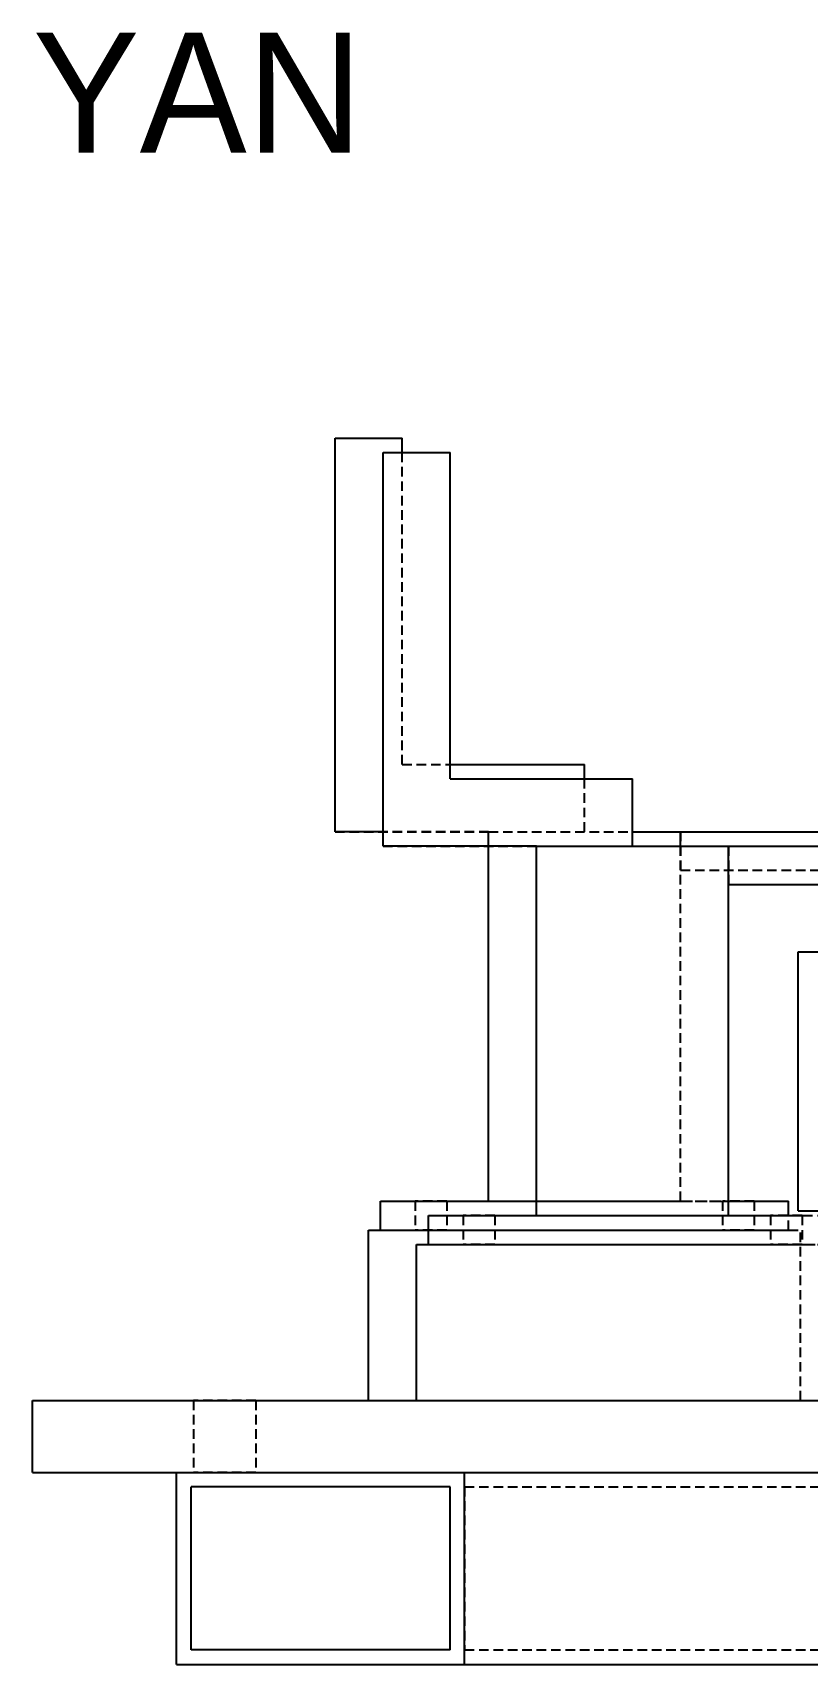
# Model space of a CAD drawing. Header units: metres. Extents: x -200 to 4040, y -1684 to 360.
# Drawn here: x 3380 to 3541.4, y -775 to -435 of the extents above; entities that cross this region are included whole.
import ezdxf

# ---------------------------------------------------------------- set-up
doc = ezdxf.new("R2010")
doc.units = ezdxf.units.M
doc.linetypes.add('DASHED2', pattern=[3, 2, -1])
for name, color, linetype in [('GIZLI', 8, 'DASHED2'), ('GORUNEN', 7, 'Continuous'), ('YAZI', 3, 'Continuous')]:
    doc.layers.add(name, color=color, linetype=linetype)

msp = doc.modelspace()

# ---------------------------------------------------------------- linework, layer by layer
at = {"layer": 'GIZLI'}
for points in [[(3443, -519.5), (3457, -519.5)], [(3443, -601.5), (3443, -519.5)], [(3443, -519.5), (3457, -519.5)], [(3443, -601.5), (3443, -519.5)], [(3443, -519.5), (3457, -519.5)], [(3443, -601.5), (3443, -519.5)], [(3443, -519.5), (3457, -519.5)], [(3443, -601.5), (3443, -519.5)], [(3443, -519.5), (3457, -519.5)], [(3443, -601.5), (3443, -519.5)], [(3457, -587.5), (3457, -519.5)], [(3457, -587.5), (3457, -519.5)], [(3457, -587.5), (3457, -519.5)], [(3457, -587.5), (3457, -519.5)], [(3457, -587.5), (3457, -519.5)], [(3453, -522.5), (3467, -522.5)], [(3453, -604.5), (3453, -522.5)], [(3457, -587.5), (3457, -522.5)], [(3467, -590.5), (3467, -522.5)], [(3457, -587.5), (3495, -587.5)], [(3457, -587.5), (3495, -587.5)], [(3457, -587.5), (3495, -587.5)], [(3457, -587.5), (3495, -587.5)], [(3457, -587.5), (3467, -587.5)], [(3457, -587.5), (3495, -587.5)], [(3495, -601.5), (3495, -587.5)], [(3495, -601.5), (3495, -587.5)], [(3495, -601.5), (3495, -587.5)], [(3495, -601.5), (3495, -587.5)], [(3495, -601.5), (3495, -587.5)], [(3467, -590.5), (3505, -590.5)], [(3495, -601.5), (3495, -590.5)], [(3505, -604.5), (3505, -590.5)], [(3475, -601.5), (3443, -601.5)], [(3443, -601.5), (3475, -601.5)], [(3475, -601.5), (3443, -601.5)], [(3443, -601.5), (3475, -601.5)], [(3443, -601.5), (3475, -601.5)], [(3475, -601.5), (3453, -601.5)], [(3475, -601.5), (3515, -601.5)], [(3475, -601.5), (3495, -601.5)], [(3475, -601.5), (3495, -601.5)], [(3475, -601.5), (3515, -601.5)], [(3475, -678.5), (3475, -601.5)], [(3475, -678.5), (3475, -601.5)], [(3475, -601.5), (3515, -601.5)], [(3475, -601.5), (3495, -601.5)], [(3475, -601.5), (3495, -601.5)], [(3475, -601.5), (3515, -601.5)], [(3475, -678.5), (3475, -601.5)], [(3475, -678.5), (3475, -601.5)], [(3475, -601.5), (3505, -601.5)], [(3475, -601.5), (3495, -601.5)], [(3475, -601.5), (3495, -601.5)], [(3475, -601.5), (3515, -601.5)], [(3475, -604.5), (3475, -601.5)], [(3475, -678.5), (3475, -601.5)], [(3515, -601.5), (3650, -601.5)], [(3515, -601.5), (3515, -609.5)], [(3515, -678.5), (3515, -601.5)], [(3515, -601.5), (3515, -609.5)], [(3515, -678.5), (3515, -601.5)], [(3515, -601.5), (3650, -601.5)], [(3515, -601.5), (3650, -601.5)], [(3515, -601.5), (3515, -609.5)], [(3515, -678.5), (3515, -601.5)], [(3515, -601.5), (3515, -609.5)], [(3515, -678.5), (3515, -601.5)], [(3515, -601.5), (3650, -601.5)], [(3515, -601.5), (3650, -601.5)], [(3515, -601.5), (3515, -609.5)], [(3515, -601.5), (3515, -609.5)], [(3515, -678.5), (3515, -601.5)], [(3453, -604.5), (3485, -604.5)], [(3485, -604.5), (3505, -604.5)], [(3485, -604.5), (3505, -604.5)], [(3485, -604.5), (3525, -604.5)], [(3485, -681.5), (3485, -604.5)], [(3515, -678.5), (3515, -604.5)], [(3525, -604.5), (3650, -604.5)], [(3525, -604.5), (3525, -612.5)], [(3525, -604.5), (3525, -612.5)], [(3525, -681.5), (3525, -604.5)], [(3515, -609.5), (3650, -609.5)], [(3515, -609.5), (3650, -609.5)], [(3515, -609.5), (3650, -609.5)], [(3515, -609.5), (3650, -609.5)], [(3515, -609.5), (3650, -609.5)], [(3515, -609.5), (3650, -609.5)], [(3525, -612.5), (3650, -612.5)], [(3539.5, -680.5), (3539.5, -626.5)], [(3539.5, -626.5), (3740.5, -626.5)], [(3452.5, -678.5), (3537.5, -678.5)], [(3452.5, -678.5), (3537.5, -678.5)], [(3452.5, -684.5), (3452.5, -678.5)], [(3452.5, -684.5), (3452.5, -678.5)], [(3452.5, -678.5), (3537.5, -678.5)], [(3452.5, -678.5), (3537.5, -678.5)], [(3452.5, -684.5), (3452.5, -678.5)], [(3452.5, -684.5), (3452.5, -678.5)], [(3452.5, -678.5), (3537.5, -678.5)], [(3452.5, -684.5), (3452.5, -678.5)], [(3466.3, -678.5), (3459.7, -678.5)], [(3459.7, -678.5), (3463, -678.5)], [(3466.3, -678.5), (3459.7, -678.5)], [(3459.7, -678.5), (3463, -678.5)], [(3466.3, -678.5), (3459.7, -678.5)], [(3459.7, -678.5), (3463, -678.5)], [(3466.3, -678.5), (3459.7, -678.5)], [(3459.7, -678.5), (3463, -678.5)], [(3466.3, -678.5), (3459.7, -678.5)], [(3459.7, -678.5), (3463, -678.5)], [(3466.3, -678.5), (3459.7, -678.5)], [(3459.7, -678.5), (3463, -678.5)], [(3459.7, -678.5), (3459.7, -684.5)], [(3459.7, -678.5), (3459.7, -684.5)], [(3459.7, -678.5), (3459.7, -684.5)], [(3459.7, -678.5), (3459.7, -684.5)], [(3459.7, -678.5), (3459.7, -684.5)], [(3459.7, -678.5), (3459.7, -684.5)], [(3463, -678.5), (3466.3, -678.5)], [(3463, -678.5), (3466.3, -678.5)], [(3463, -678.5), (3466.3, -678.5)], [(3463, -678.5), (3466.3, -678.5)], [(3463, -678.5), (3466.3, -678.5)], [(3463, -678.5), (3466.3, -678.5)], [(3466.3, -678.5), (3466.3, -684.5)], [(3466.3, -678.5), (3466.3, -684.5)], [(3466.3, -678.5), (3466.3, -684.5)], [(3466.3, -678.5), (3466.3, -684.5)], [(3466.3, -678.5), (3466.3, -684.5)], [(3466.3, -678.5), (3466.3, -684.5)], [(3475, -678.5), (3515, -678.5)], [(3475, -678.5), (3515, -678.5)], [(3475, -678.5), (3515, -678.5)], [(3475, -678.5), (3515, -678.5)], [(3475, -678.5), (3515, -678.5)], [(3475, -678.5), (3515, -678.5)], [(3485, -678.5), (3525, -678.5)], [(3530.3, -678.5), (3523.7, -678.5)], [(3523.7, -678.5), (3527, -678.5)], [(3530.3, -678.5), (3523.7, -678.5)], [(3523.7, -678.5), (3527, -678.5)], [(3530.3, -678.5), (3523.7, -678.5)], [(3523.7, -678.5), (3527, -678.5)], [(3530.3, -678.5), (3523.7, -678.5)], [(3523.7, -678.5), (3527, -678.5)], [(3530.3, -678.5), (3523.7, -678.5)], [(3523.7, -678.5), (3527, -678.5)], [(3530.3, -678.5), (3523.7, -678.5)], [(3523.7, -678.5), (3527, -678.5)], [(3523.7, -678.5), (3523.7, -684.5)], [(3523.7, -678.5), (3523.7, -684.5)], [(3523.7, -678.5), (3523.7, -684.5)], [(3523.7, -678.5), (3523.7, -684.5)], [(3523.7, -678.5), (3523.7, -684.5)], [(3523.7, -678.5), (3523.7, -684.5)], [(3527, -678.5), (3530.3, -678.5)], [(3527, -678.5), (3530.3, -678.5)], [(3527, -678.5), (3530.3, -678.5)], [(3527, -678.5), (3530.3, -678.5)], [(3527, -678.5), (3530.3, -678.5)], [(3527, -678.5), (3530.3, -678.5)], [(3530.3, -678.5), (3530.3, -684.5)], [(3530.3, -678.5), (3530.3, -684.5)], [(3530.3, -678.5), (3530.3, -684.5)], [(3530.3, -678.5), (3530.3, -684.5)], [(3530.3, -678.5), (3530.3, -684.5)], [(3530.3, -678.5), (3530.3, -684.5)], [(3537.5, -684.5), (3537.5, -678.5)], [(3537.5, -684.5), (3537.5, -678.5)], [(3537.5, -684.5), (3537.5, -678.5)], [(3537.5, -684.5), (3537.5, -678.5)], [(3537.5, -684.5), (3537.5, -678.5)], [(3462.5, -681.5), (3547.5, -681.5)], [(3462.5, -687.5), (3462.5, -681.5)], [(3476.3, -681.5), (3469.7, -681.5)], [(3469.7, -681.5), (3473, -681.5)], [(3476.3, -681.5), (3469.7, -681.5)], [(3469.7, -681.5), (3473, -681.5)], [(3469.7, -681.5), (3469.7, -687.5)], [(3469.7, -681.5), (3469.7, -687.5)], [(3473, -681.5), (3476.3, -681.5)], [(3473, -681.5), (3476.3, -681.5)], [(3476.3, -681.5), (3476.3, -687.5)], [(3476.3, -681.5), (3476.3, -687.5)], [(3485, -681.5), (3525, -681.5)], [(3485, -681.5), (3525, -681.5)], [(3540.3, -681.5), (3533.7, -681.5)], [(3533.7, -681.5), (3537, -681.5)], [(3540.3, -681.5), (3533.7, -681.5)], [(3533.7, -681.5), (3537, -681.5)], [(3533.7, -681.5), (3533.7, -687.5)], [(3533.7, -681.5), (3533.7, -687.5)], [(3537, -681.5), (3540.3, -681.5)], [(3537, -681.5), (3540.3, -681.5)], [(3537.5, -684.5), (3537.5, -681.5)], [(3539.5, -680.5), (3740.5, -680.5)], [(3540.3, -681.5), (3540.3, -687.5)], [(3540.3, -681.5), (3540.3, -687.5)], [(3450, -684.5), (3540, -684.5)], [(3450, -684.5), (3540, -684.5)], [(3450, -720), (3450, -684.5)], [(3450, -720), (3450, -684.5)], [(3450, -684.5), (3540, -684.5)], [(3450, -684.5), (3540, -684.5)], [(3450, -720), (3450, -684.5)], [(3450, -720), (3450, -684.5)], [(3450, -684.5), (3540, -684.5)], [(3450, -720), (3450, -684.5)], [(3452.5, -684.5), (3537.5, -684.5)], [(3452.5, -684.5), (3537.5, -684.5)], [(3452.5, -684.5), (3537.5, -684.5)], [(3452.5, -684.5), (3537.5, -684.5)], [(3452.5, -684.5), (3537.5, -684.5)], [(3452.5, -684.5), (3537.5, -684.5)], [(3466.3, -684.5), (3459.7, -684.5)], [(3459.7, -684.5), (3463, -684.5)], [(3466.3, -684.5), (3459.7, -684.5)], [(3459.7, -684.5), (3463, -684.5)], [(3466.3, -684.5), (3459.7, -684.5)], [(3459.7, -684.5), (3463, -684.5)], [(3466.3, -684.5), (3459.7, -684.5)], [(3459.7, -684.5), (3463, -684.5)], [(3466.3, -684.5), (3459.7, -684.5)], [(3459.7, -684.5), (3463, -684.5)], [(3466.3, -684.5), (3459.7, -684.5)], [(3459.7, -684.5), (3463, -684.5)], [(3462.5, -684.5), (3540, -684.5)], [(3463, -684.5), (3466.3, -684.5)], [(3463, -684.5), (3466.3, -684.5)], [(3463, -684.5), (3466.3, -684.5)], [(3463, -684.5), (3466.3, -684.5)], [(3463, -684.5), (3466.3, -684.5)], [(3463, -684.5), (3466.3, -684.5)], [(3530.3, -684.5), (3523.7, -684.5)], [(3523.7, -684.5), (3527, -684.5)], [(3530.3, -684.5), (3523.7, -684.5)], [(3523.7, -684.5), (3527, -684.5)], [(3530.3, -684.5), (3523.7, -684.5)], [(3523.7, -684.5), (3527, -684.5)], [(3530.3, -684.5), (3523.7, -684.5)], [(3523.7, -684.5), (3527, -684.5)], [(3530.3, -684.5), (3523.7, -684.5)], [(3523.7, -684.5), (3527, -684.5)], [(3530.3, -684.5), (3523.7, -684.5)], [(3523.7, -684.5), (3527, -684.5)], [(3527, -684.5), (3530.3, -684.5)], [(3527, -684.5), (3530.3, -684.5)], [(3527, -684.5), (3530.3, -684.5)], [(3527, -684.5), (3530.3, -684.5)], [(3527, -684.5), (3530.3, -684.5)], [(3527, -684.5), (3530.3, -684.5)], [(3540, -720), (3540, -684.5)], [(3540, -720), (3540, -684.5)], [(3540, -720), (3540, -684.5)], [(3540, -720), (3540, -684.5)], [(3540, -720), (3540, -684.5)], [(3540, -720), (3540, -684.5)], [(3460, -687.5), (3550, -687.5)], [(3460, -720), (3460, -687.5)], [(3462.5, -687.5), (3547.5, -687.5)], [(3462.5, -687.5), (3547.5, -687.5)], [(3476.3, -687.5), (3469.7, -687.5)], [(3469.7, -687.5), (3473, -687.5)], [(3476.3, -687.5), (3469.7, -687.5)], [(3469.7, -687.5), (3473, -687.5)], [(3473, -687.5), (3476.3, -687.5)], [(3473, -687.5), (3476.3, -687.5)], [(3540.3, -687.5), (3533.7, -687.5)], [(3533.7, -687.5), (3537, -687.5)], [(3540.3, -687.5), (3533.7, -687.5)], [(3533.7, -687.5), (3537, -687.5)], [(3537, -687.5), (3540.3, -687.5)], [(3537, -687.5), (3540.3, -687.5)], [(3380, -735), (3380, -720)], [(3380, -720), (3900, -720)], [(3426.5, -720), (3413.5, -720)], [(3413.5, -720), (3420, -720)], [(3426.5, -720), (3413.5, -720)], [(3413.5, -720), (3420, -720)], [(3426.5, -720), (3413.5, -720)], [(3413.5, -720), (3420, -720)], [(3413.5, -720), (3413.5, -735)], [(3413.5, -720), (3413.5, -735)], [(3413.5, -720), (3413.5, -735)], [(3420, -720), (3426.5, -720)], [(3420, -720), (3426.5, -720)], [(3420, -720), (3426.5, -720)], [(3426.5, -720), (3426.5, -735)], [(3426.5, -720), (3426.5, -735)], [(3426.5, -720), (3426.5, -735)], [(3450, -720), (3540, -720)], [(3450, -720), (3540, -720)], [(3450, -720), (3540, -720)], [(3450, -720), (3540, -720)], [(3450, -720), (3540, -720)], [(3450, -720), (3540, -720)], [(3460, -720), (3550, -720)], [(3460, -720), (3550, -720)], [(3380, -735), (3900, -735)], [(3410, -775), (3410, -735)], [(3410, -735), (3470, -735)], [(3410, -735), (3470, -735)], [(3426.5, -735), (3413.5, -735)], [(3413.5, -735), (3420, -735)], [(3426.5, -735), (3413.5, -735)], [(3413.5, -735), (3420, -735)], [(3426.5, -735), (3413.5, -735)], [(3413.5, -735), (3420, -735)], [(3420, -735), (3426.5, -735)], [(3420, -735), (3426.5, -735)], [(3420, -735), (3426.5, -735)], [(3470, -775), (3470, -735)], [(3470, -775), (3470, -735)], [(3470, -735), (3810, -735)], [(3470, -775), (3470, -735)], [(3470, -735), (3810, -735)], [(3470, -775), (3470, -735)], [(3470, -735), (3810, -735)], [(3470, -775), (3470, -735)], [(3470, -735), (3810, -735)], [(3470, -775), (3470, -735)], [(3470, -735), (3810, -735)], [(3470, -775), (3470, -735)], [(3470, -735), (3810, -735)], [(3467, -738), (3413, -738)], [(3413, -772), (3413, -738)], [(3467, -772), (3467, -738)], [(3470, -738), (3470, -772)], [(3470, -738), (3470, -772)], [(3470, -738), (3810, -738)], [(3470, -738), (3810, -738)], [(3470, -738), (3470, -772)], [(3470, -738), (3470, -772)], [(3470, -738), (3810, -738)], [(3470, -738), (3810, -738)], [(3470, -738), (3470, -772)], [(3470, -738), (3470, -772)], [(3470, -738), (3810, -738)], [(3470, -738), (3810, -738)], [(3410, -775), (3470, -775)], [(3467, -772), (3413, -772)], [(3470, -772), (3810, -772)], [(3470, -772), (3810, -772)], [(3470, -772), (3810, -772)], [(3470, -772), (3810, -772)], [(3470, -772), (3810, -772)], [(3470, -772), (3810, -772)], [(3470, -775), (3810, -775)], [(3470, -775), (3810, -775)], [(3470, -775), (3810, -775)], [(3470, -775), (3810, -775)], [(3470, -775), (3810, -775)]]:
    msp.add_lwpolyline(points, dxfattribs=at)
at = {"layer": 'GORUNEN'}
for points in [[(3443, -519.5), (3457, -519.5)], [(3443, -601.5), (3443, -519.5)], [(3457, -522.5), (3457, -519.5)], [(3453, -522.5), (3467, -522.5)], [(3453, -604.5), (3453, -522.5)], [(3467, -590.5), (3467, -522.5)], [(3467, -587.5), (3495, -587.5)], [(3495, -590.5), (3495, -587.5)], [(3467, -590.5), (3505, -590.5)], [(3505, -604.5), (3505, -590.5)], [(3453, -601.5), (3443, -601.5)], [(3505, -601.5), (3515, -601.5)], [(3515, -604.5), (3515, -601.5)], [(3515, -601.5), (3633, -601.5)], [(3485, -604.5), (3453, -604.5)], [(3475, -678.5), (3475, -604.5)], [(3485, -604.5), (3525, -604.5)], [(3485, -681.5), (3485, -604.5)], [(3525, -681.5), (3525, -604.5)], [(3525, -604.5), (3633, -604.5)], [(3525, -612.5), (3633, -612.5)], [(3539.5, -680.5), (3539.5, -626.5)], [(3539.5, -626.5), (3633, -626.5)], [(3452.5, -678.5), (3485, -678.5)], [(3452.5, -684.5), (3452.5, -678.5)], [(3525, -678.5), (3537.5, -678.5)], [(3537.5, -681.5), (3537.5, -678.5)], [(3462.5, -681.5), (3542.5, -681.5)], [(3462.5, -687.5), (3462.5, -681.5)], [(3539.5, -680.5), (3605, -680.5)], [(3450, -684.5), (3462.5, -684.5)], [(3450, -720), (3450, -684.5)], [(3460, -687.5), (3542.5, -687.5)], [(3460, -720), (3460, -687.5)], [(3380, -735), (3380, -720)], [(3380, -720), (3900, -720)], [(3380, -735), (3900, -735)], [(3410, -775), (3410, -735)], [(3470, -775), (3470, -735)], [(3467, -738), (3413, -738)], [(3413, -772), (3413, -738)], [(3467, -772), (3467, -738)], [(3410, -775), (3470, -775)], [(3467, -772), (3413, -772)], [(3470, -775), (3810, -775)]]:
    msp.add_lwpolyline(points, dxfattribs=at)

# ---------------------------------------------------------------- texts
at = {"layer": 'YAZI'}
msp.add_text('YAN', height=25, dxfattribs=at).set_placement((3380, -460))

doc.saveas('drawing.dxf')
